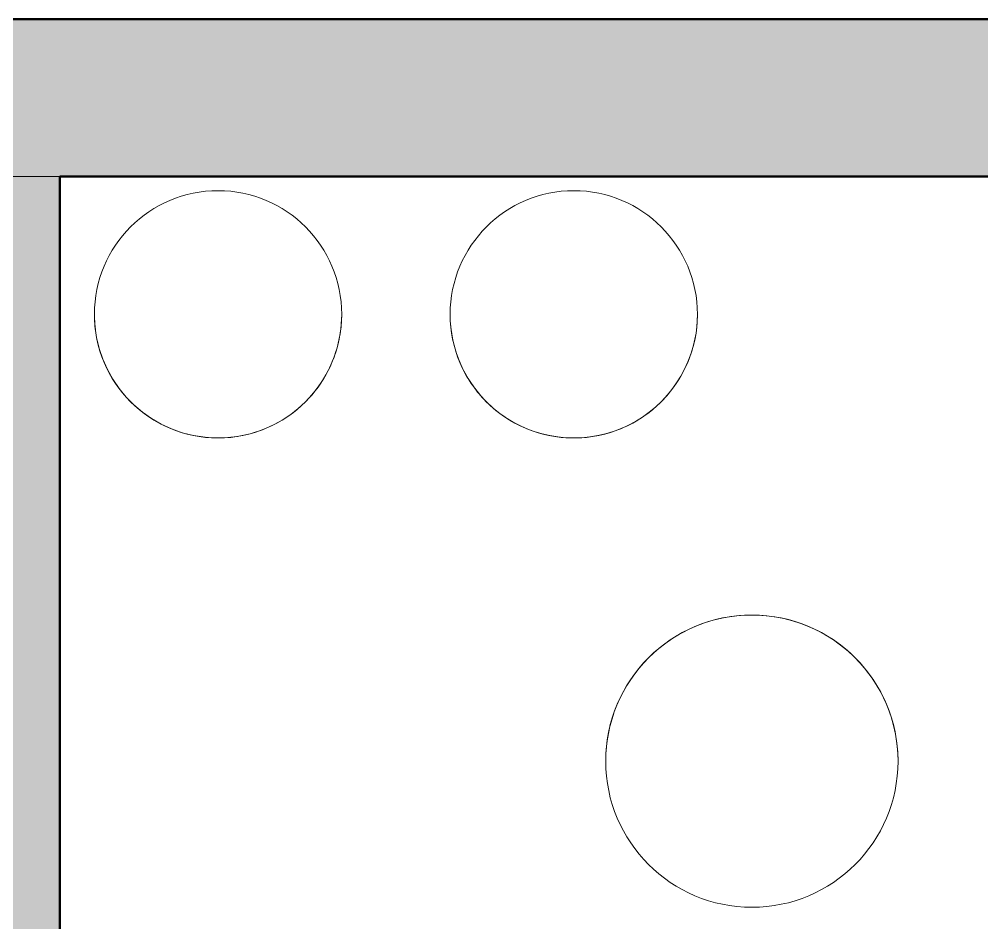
# Model space of a CAD drawing. Header units: inches. Extents: x 12491 to 15223, y 922 to 3433.
# Drawn here: x 14075.5 to 14161.2, y 2351.8 to 2432.2 of the extents above; entities that cross this region are included whole.
import ezdxf

# ---------------------------------------------------------------- set-up
doc = ezdxf.new("R2010")
doc.units = ezdxf.units.IN
doc.header["$MEASUREMENT"] = 0
for name, color, linetype, lineweight in [('A-FLOR-1', 192, 'Continuous', 13), ('A-WALL-2', 113, 'Continuous', 50), ('P-SANR-FIXT-1', 6, 'Continuous', 9)]:
    doc.layers.add(name, color=color, linetype=linetype, lineweight=lineweight)
doc.layers.add('A-WALL-PATT-3', color=135, linetype='Continuous', lineweight=13, transparency=0.4)

# ---------------------------------------------------------------- blocks, each defined once
blk = doc.blocks.new('Brine Tank - Brine Tank-913095-DEMO _ NEW PLAN SUPERIMPOSED - 1ST FLOOR')
at = {"layer": 'P-SANR-FIXT-1'}
for start, end in [(360, 180), (0, 112.5), (112.5, 157.5), (157.5, 180), (180, 360), (180, 360)]:
    blk.add_arc((0, 0), 13, start, end, dxfattribs=at)
blk = doc.blocks.new('Water Softener - Water Softener-913966-DEMO _ NEW PLAN SUPERIMPOSED - 1ST FLOOR')
at = {"layer": 'P-SANR-FIXT-1'}
for start, end in [(360, 180), (0, 180), (180, 360), (180, 228), (240, 360), (228, 240)]:
    blk.add_arc((0, 0), 11, start, end, dxfattribs=at)
blk = doc.blocks.new('Water Softener - Water Softener-V149-DEMO _ NEW PLAN SUPERIMPOSED - 1ST FLOOR')
at = {"layer": 'P-SANR-FIXT-1'}
for start, end in [(360, 180), (0, 180), (180, 360), (180, 264), (324, 360), (288, 324), (264, 288)]:
    blk.add_arc((0, 0), 11, start, end, dxfattribs=at)

msp = doc.modelspace()

# ---------------------------------------------------------------- hatches: boundary and pattern name
at = {"layer": 'A-WALL-PATT-3'}
for points in [[(13716.962, 2418.213), (14412.462, 2418.213), (14412.462, 2432.213), (13702.962, 2432.213), (13702.962, 2418.213)], [(14079.149, 2276.463), (14079.149, 2418.213), (14073.712, 2418.213), (14073.712, 2276.463)]]:
    msp.add_hatch(color=256, dxfattribs=at).paths.add_polyline_path(points, flags=0)

# ---------------------------------------------------------------- linework, layer by layer
at = {"layer": 'A-FLOR-1'}
msp.add_line((14073.712, 2418.213), (14255.212, 2418.213), dxfattribs=at)
at = {"layer": 'A-WALL-2'}
for p, q in [((14423.462, 2432.213), (13702.962, 2432.213)), ((14079.149, 2418.213), (14249.774, 2418.213)), ((14079.149, 2350.463), (14079.149, 2418.213))]:
    msp.add_line(p, q, dxfattribs=at)

# ---------------------------------------------------------------- block references
at = {"layer": 'P-SANR-FIXT-1'}
for name, p in [('Water Softener - Water Softener-V149-DEMO _ NEW PLAN SUPERIMPOSED - 1ST FLOOR', (14093.224, 2405.962)), ('Water Softener - Water Softener-913966-DEMO _ NEW PLAN SUPERIMPOSED - 1ST FLOOR', (14124.871, 2405.962)), ('Brine Tank - Brine Tank-913095-DEMO _ NEW PLAN SUPERIMPOSED - 1ST FLOOR', (14140.712, 2366.213))]:
    msp.add_blockref(name, p, dxfattribs=at)

doc.saveas('drawing.dxf')
